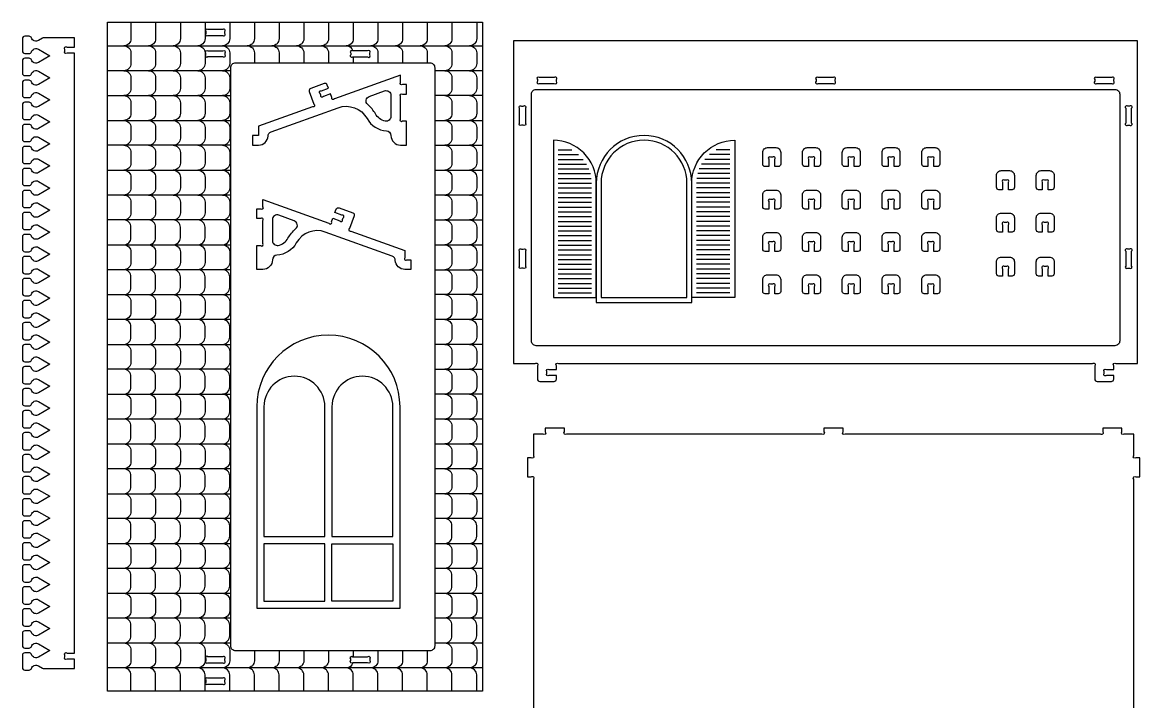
# Model space of a CAD drawing. Extents: x 2214 to 6765, y -423 to 2511.
# Drawn here: x 4511 to 6759, y 1144 to 2511 of the extents above; entities that cross this region are included whole.
import ezdxf

# ---------------------------------------------------------------- set-up
doc = ezdxf.new("R2010")
doc.units = 0
doc.header["$MEASUREMENT"] = 0
doc.layers.add('LAYER1', color=18, linetype='CONTINUOUS')

msp = doc.modelspace()

# ---------------------------------------------------------------- linework, layer by layer
at = {"layer": 'LAYER1'}
for points in [[(5436.8, 1164.4), (4682.9, 1164.4), (4682.9, 2511.3), (5436.8, 2511.3)], [(4997.4, 1346.2), (5119.8, 1346.2), (5119.8, 1461.4), (4997.4, 1461.4)], [(5134.2, 1346.2), (5134.2, 1461.4), (5256.6, 1461.4), (5256.6, 1346.2)]]:
    msp.add_lwpolyline(points, close=True, dxfattribs=at)
for points in [[(4729.8, 2511.3), (4729.8, 2478.4, -0.414214), (4715.4, 2464)], [(4779.4, 2511.3), (4779.4, 2478.4, -0.414214), (4765, 2464)], [(4829.1, 2511.3), (4829.1, 2478.4, -0.414214), (4814.7, 2464)], [(4878.8, 2511.3), (4878.8, 2478.4, -0.414214), (4864.4, 2464)], [(4928.5, 2511.3), (4928.5, 2478.4, -0.414214), (4914.1, 2464)], [(4978.2, 2511.3), (4978.2, 2478.4, -0.414214), (4963.8, 2464)], [(5027.8, 2511.3), (5027.8, 2478.4, -0.414214), (5013.4, 2464)], [(5077.5, 2511.3), (5077.5, 2478.4, -0.414214), (5063.1, 2464)], [(5127.2, 2511.3), (5127.2, 2478.4, -0.414214), (5112.8, 2464)], [(5176.9, 2511.3), (5176.9, 2478.4, -0.414214), (5162.5, 2464)], [(5226.6, 2511.3), (5226.6, 2478.4, -0.414214), (5212.2, 2464)], [(5276.2, 2511.3), (5276.2, 2478.4, -0.414214), (5261.8, 2464)], [(5325.9, 2511.3), (5325.9, 2478.4, -0.414214), (5311.5, 2464)], [(5375.6, 2511.3), (5375.6, 2478.4, -0.414214), (5361.2, 2464)], [(5425.3, 2511.3), (5425.3, 2478.4, -0.414214), (5410.9, 2464)], [(4715.4, 2464, -0.414214), (4729.8, 2449.6), (4729.8, 2428.3, -0.414214), (4715.4, 2413.9)], [(4765, 2464, -0.414214), (4779.4, 2449.6), (4779.4, 2428.3, -0.414214), (4765, 2413.9)], [(4814.7, 2464, -0.414214), (4829.1, 2449.6), (4829.1, 2428.3, -0.414214), (4814.7, 2413.9)], [(4864.4, 2464, -0.414214), (4878.8, 2449.6), (4878.8, 2428.3, -0.414214), (4864.4, 2413.9)], [(4914.1, 2464, -0.414214), (4928.5, 2449.6), (4928.5, 2428.3, -0.414214), (4914.1, 2413.9)], [(4963.8, 2464, -0.414214), (4978.2, 2449.6), (4978.2, 2429.7)], [(5013.4, 2464, -0.414214), (5027.8, 2449.6), (5027.8, 2429.7)], [(5063.1, 2464, -0.414214), (5077.5, 2449.6), (5077.5, 2429.7)], [(5112.8, 2464, -0.414214), (5127.2, 2449.6), (5127.2, 2429.7)], [(5162.5, 2464, -0.332931), (5176.3, 2453.7)], [(5212.2, 2464, -0.414214), (5226.6, 2449.6), (5226.6, 2429.7)], [(5261.8, 2464, -0.414214), (5276.2, 2449.6), (5276.2, 2429.7)], [(5311.5, 2464, -0.414214), (5325.9, 2449.6), (5325.9, 2429.7)], [(5361.2, 2464, -0.414214), (5375.6, 2449.6), (5375.6, 2428.3, -0.414214), (5361.2, 2413.9)], [(5410.9, 2464, -0.414214), (5425.3, 2449.6), (5425.3, 2428.3, -0.414214), (5410.9, 2413.9)], [(4715.4, 2413.9, -0.414214), (4729.8, 2399.5), (4729.8, 2378.2, -0.414214), (4715.4, 2363.8)], [(4765, 2413.9, -0.414214), (4779.4, 2399.5), (4779.4, 2378.2, -0.414214), (4765, 2363.8)], [(4814.7, 2413.9, -0.414214), (4829.1, 2399.5), (4829.1, 2378.2, -0.414214), (4814.7, 2363.8)], [(4864.4, 2413.9, -0.414214), (4878.8, 2399.5), (4878.8, 2378.2, -0.414214), (4864.4, 2363.8)], [(4914.1, 2413.9, -0.414214), (4928.5, 2399.5), (4928.5, 2378.2, -0.414214), (4914.1, 2363.8)], [(5361.2, 2413.9, -0.414214), (5375.6, 2399.5), (5375.6, 2378.2, -0.414214), (5361.2, 2363.8)], [(5410.9, 2413.9, -0.414214), (5425.3, 2399.5), (5425.3, 2378.2, -0.414214), (5410.9, 2363.8)], [(4715.4, 2363.8, -0.414214), (4729.8, 2349.4), (4729.8, 2328.1, -0.414214), (4715.4, 2313.7)], [(4765, 2363.8, -0.414214), (4779.4, 2349.4), (4779.4, 2328.1, -0.414214), (4765, 2313.7)], [(4814.7, 2363.8, -0.414214), (4829.1, 2349.4), (4829.1, 2328.1, -0.414214), (4814.7, 2313.7)], [(4864.4, 2363.8, -0.414214), (4878.8, 2349.4), (4878.8, 2328.1, -0.414214), (4864.4, 2313.7)], [(4914.1, 2363.8, -0.414214), (4928.5, 2349.4), (4928.5, 2328.1, -0.414214), (4914.1, 2313.7)], [(5361.2, 2363.8, -0.414214), (5375.6, 2349.4), (5375.6, 2328.1, -0.414214), (5361.2, 2313.7)], [(5410.9, 2363.8, -0.414214), (5425.3, 2349.4), (5425.3, 2328.1, -0.414214), (5410.9, 2313.7)], [(4715.4, 2313.7, -0.414214), (4729.8, 2299.3), (4729.8, 2278.1, -0.414214), (4715.4, 2263.7)], [(4765, 2313.7, -0.414214), (4779.4, 2299.3), (4779.4, 2278.1, -0.414214), (4765, 2263.7)], [(4814.7, 2313.7, -0.414214), (4829.1, 2299.3), (4829.1, 2278.1, -0.414214), (4814.7, 2263.7)], [(4864.4, 2313.7, -0.414214), (4878.8, 2299.3), (4878.8, 2278.1, -0.414214), (4864.4, 2263.7)], [(4914.1, 2313.7, -0.414214), (4928.5, 2299.3), (4928.5, 2278.1, -0.414214), (4914.1, 2263.7)], [(5361.2, 2313.7, -0.414214), (5375.6, 2299.3), (5375.6, 2278.1, -0.414214), (5361.2, 2263.7)], [(5410.9, 2313.7, -0.414214), (5425.3, 2299.3), (5425.3, 2278.1, -0.414214), (5410.9, 2263.7)], [(4715.4, 2263.7, -0.414214), (4729.8, 2249.3), (4729.8, 2228, -0.414214), (4715.4, 2213.6)], [(4765, 2263.7, -0.414214), (4779.4, 2249.3), (4779.4, 2228, -0.414214), (4765, 2213.6)], [(4814.7, 2263.7, -0.414214), (4829.1, 2249.3), (4829.1, 2228, -0.414214), (4814.7, 2213.6)], [(4864.4, 2263.7, -0.414214), (4878.8, 2249.3), (4878.8, 2228, -0.414214), (4864.4, 2213.6)], [(4914.1, 2263.7, -0.414214), (4928.5, 2249.3), (4928.5, 2228, -0.414214), (4914.1, 2213.6)], [(5361.2, 2263.7, -0.414214), (5375.6, 2249.3), (5375.6, 2228, -0.414214), (5361.2, 2213.6)], [(5410.9, 2263.7, -0.414214), (5425.3, 2249.3), (5425.3, 2228, -0.414214), (5410.9, 2213.6)], [(4715.4, 2213.6, -0.414214), (4729.8, 2199.2), (4729.8, 2177.9, -0.414214), (4715.4, 2163.5)], [(4765, 2213.6, -0.414214), (4779.4, 2199.2), (4779.4, 2177.9, -0.414214), (4765, 2163.5)], [(4814.7, 2213.6, -0.414214), (4829.1, 2199.2), (4829.1, 2177.9, -0.414214), (4814.7, 2163.5)], [(4864.4, 2213.6, -0.414214), (4878.8, 2199.2), (4878.8, 2177.9, -0.414214), (4864.4, 2163.5)], [(4914.1, 2213.6, -0.414214), (4928.5, 2199.2), (4928.5, 2177.9, -0.414214), (4914.1, 2163.5)], [(5361.2, 2213.6, -0.414214), (5375.6, 2199.2), (5375.6, 2177.9, -0.414214), (5361.2, 2163.5)], [(5410.9, 2213.6, -0.414214), (5425.3, 2199.2), (5425.3, 2177.9, -0.414214), (5410.9, 2163.5)], [(4715.4, 2163.5, -0.414214), (4729.8, 2149.1), (4729.8, 2127.8, -0.414214), (4715.4, 2113.4)], [(4765, 2163.5, -0.414214), (4779.4, 2149.1), (4779.4, 2127.8, -0.414214), (4765, 2113.4)], [(4814.7, 2163.5, -0.414214), (4829.1, 2149.1), (4829.1, 2127.8, -0.414214), (4814.7, 2113.4)], [(4864.4, 2163.5, -0.414214), (4878.8, 2149.1), (4878.8, 2127.8, -0.414214), (4864.4, 2113.4)], [(4914.1, 2163.5, -0.414214), (4928.5, 2149.1), (4928.5, 2127.8, -0.414214), (4914.1, 2113.4)], [(5361.2, 2163.5, -0.414214), (5375.6, 2149.1), (5375.6, 2127.8, -0.414214), (5361.2, 2113.4)], [(5410.9, 2163.5, -0.414214), (5425.3, 2149.1), (5425.3, 2127.8, -0.414214), (5410.9, 2113.4)], [(4715.4, 2063.3, 0.414214), (4729.8, 2077.7), (4729.8, 2099, 0.414214), (4715.4, 2113.4)], [(4765, 2063.3, 0.414214), (4779.4, 2077.7), (4779.4, 2099, 0.414214), (4765, 2113.4)], [(4814.7, 2063.3, 0.414214), (4829.1, 2077.7), (4829.1, 2099, 0.414214), (4814.7, 2113.4)], [(4864.4, 2063.3, 0.414214), (4878.8, 2077.7), (4878.8, 2099, 0.414214), (4864.4, 2113.4)], [(4914.1, 2063.3, 0.414214), (4928.5, 2077.7), (4928.5, 2099, 0.414214), (4914.1, 2113.4)], [(5361.2, 2113.4, -0.414214), (5375.6, 2099), (5375.6, 2077.7, -0.414214), (5361.2, 2063.3)], [(5410.9, 2113.4, -0.414214), (5425.3, 2099), (5425.3, 2077.7, -0.414214), (5410.9, 2063.3)], [(4715.4, 2063.3, -0.414214), (4729.8, 2048.9), (4729.8, 2027.6, -0.414214), (4715.4, 2013.2)], [(4765, 2063.3, -0.414214), (4779.4, 2048.9), (4779.4, 2027.6, -0.414214), (4765, 2013.2)], [(4814.7, 2063.3, -0.414214), (4829.1, 2048.9), (4829.1, 2027.6, -0.414214), (4814.7, 2013.2)], [(4864.4, 2063.3, -0.414214), (4878.8, 2048.9), (4878.8, 2027.6, -0.414214), (4864.4, 2013.2)], [(4914.1, 2063.3, -0.414214), (4928.5, 2048.9), (4928.5, 2027.6, -0.414214), (4914.1, 2013.2)], [(5361.2, 2063.3, -0.414214), (5375.6, 2048.9), (5375.6, 2027.6, -0.414214), (5361.2, 2013.2)], [(5410.9, 2063.3, -0.414214), (5425.3, 2048.9), (5425.3, 2027.6, -0.414214), (5410.9, 2013.2)], [(4715.4, 1963.1, 0.414214), (4729.8, 1977.5), (4729.8, 1998.8, 0.414214), (4715.4, 2013.2)], [(4765, 1963.1, 0.414214), (4779.4, 1977.5), (4779.4, 1998.8, 0.414214), (4765, 2013.2)], [(4814.7, 1963.1, 0.414214), (4829.1, 1977.5), (4829.1, 1998.8, 0.414214), (4814.7, 2013.2)], [(4864.4, 1963.1, 0.414214), (4878.8, 1977.5), (4878.8, 1998.8, 0.414214), (4864.4, 2013.2)], [(4914.1, 1963.1, 0.414214), (4928.5, 1977.5), (4928.5, 1998.8, 0.414214), (4914.1, 2013.2)], [(5361.2, 2013.2, -0.414214), (5375.6, 1998.8), (5375.6, 1977.5, -0.414214), (5361.2, 1963.1)], [(5410.9, 2013.2, -0.414214), (5425.3, 1998.8), (5425.3, 1977.5, -0.414214), (5410.9, 1963.1)], [(4715.4, 1963.1, -0.414214), (4729.8, 1948.7), (4729.8, 1927.4, -0.414214), (4715.4, 1913)], [(4765, 1963.1, -0.414214), (4779.4, 1948.7), (4779.4, 1927.4, -0.414214), (4765, 1913)], [(4814.7, 1963.1, -0.414214), (4829.1, 1948.7), (4829.1, 1927.4, -0.414214), (4814.7, 1913)], [(4864.4, 1963.1, -0.414214), (4878.8, 1948.7), (4878.8, 1927.4, -0.414214), (4864.4, 1913)], [(4914.1, 1963.1, -0.414214), (4928.5, 1948.7), (4928.5, 1927.4, -0.414214), (4914.1, 1913)], [(5361.2, 1963.1, -0.414214), (5375.6, 1948.7), (5375.6, 1927.4, -0.414214), (5361.2, 1913)], [(5410.9, 1963.1, -0.414214), (5425.3, 1948.7), (5425.3, 1927.4, -0.414214), (5410.9, 1913)], [(4715.4, 1862.9, 0.414214), (4729.8, 1877.3), (4729.8, 1898.6, 0.414214), (4715.4, 1913)], [(4765, 1862.9, 0.414214), (4779.4, 1877.3), (4779.4, 1898.6, 0.414214), (4765, 1913)], [(4814.7, 1862.9, 0.414214), (4829.1, 1877.3), (4829.1, 1898.6, 0.414214), (4814.7, 1913)], [(4864.4, 1862.9, 0.414214), (4878.8, 1877.3), (4878.8, 1898.6, 0.414214), (4864.4, 1913)], [(4914.1, 1862.9, 0.414214), (4928.5, 1877.3), (4928.5, 1898.6, 0.414214), (4914.1, 1913)], [(5361.2, 1913, -0.414214), (5375.6, 1898.6), (5375.6, 1877.3, -0.414214), (5361.2, 1862.9)], [(5410.9, 1913, -0.414214), (5425.3, 1898.6), (5425.3, 1877.3, -0.414214), (5410.9, 1862.9)], [(4715.4, 1862.9, -0.414214), (4729.8, 1848.5), (4729.8, 1827.2, -0.414214), (4715.4, 1812.8)], [(4765, 1862.9, -0.414214), (4779.4, 1848.5), (4779.4, 1827.2, -0.414214), (4765, 1812.8)], [(4814.7, 1862.9, -0.414214), (4829.1, 1848.5), (4829.1, 1827.2, -0.414214), (4814.7, 1812.8)], [(4864.4, 1862.9, -0.414214), (4878.8, 1848.5), (4878.8, 1827.2, -0.414214), (4864.4, 1812.8)], [(4914.1, 1862.9, -0.414214), (4928.5, 1848.5), (4928.5, 1827.2, -0.414214), (4914.1, 1812.8)], [(5361.2, 1862.9, -0.414214), (5375.6, 1848.5), (5375.6, 1827.2, -0.414214), (5361.2, 1812.8)], [(5410.9, 1862.9, -0.414214), (5425.3, 1848.5), (5425.3, 1827.2, -0.414214), (5410.9, 1812.8)], [(4715.4, 1762.7, 0.414214), (4729.8, 1777.1), (4729.8, 1798.4, 0.414214), (4715.4, 1812.8)], [(4765, 1762.7, 0.414214), (4779.4, 1777.1), (4779.4, 1798.4, 0.414214), (4765, 1812.8)], [(4814.7, 1762.7, 0.414214), (4829.1, 1777.1), (4829.1, 1798.4, 0.414214), (4814.7, 1812.8)], [(4864.4, 1762.7, 0.414214), (4878.8, 1777.1), (4878.8, 1798.4, 0.414214), (4864.4, 1812.8)], [(4914.1, 1762.7, 0.414214), (4928.5, 1777.1), (4928.5, 1798.4, 0.414214), (4914.1, 1812.8)], [(5361.2, 1812.8, -0.414214), (5375.6, 1798.4), (5375.6, 1777.1, -0.414214), (5361.2, 1762.7)], [(5410.9, 1812.8, -0.414214), (5425.3, 1798.4), (5425.3, 1777.1, -0.414214), (5410.9, 1762.7)], [(4715.4, 1762.7, -0.414214), (4729.8, 1748.3), (4729.8, 1727, -0.414214), (4715.4, 1712.6)], [(4765, 1762.7, -0.414214), (4779.4, 1748.3), (4779.4, 1727, -0.414214), (4765, 1712.6)], [(4814.7, 1762.7, -0.414214), (4829.1, 1748.3), (4829.1, 1727, -0.414214), (4814.7, 1712.6)], [(4864.4, 1762.7, -0.414214), (4878.8, 1748.3), (4878.8, 1727, -0.414214), (4864.4, 1712.6)], [(4914.1, 1712.6, 0.414214), (4928.5, 1727), (4928.5, 1748.3, 0.414214), (4914.1, 1762.7)], [(5361.2, 1762.7, -0.414214), (5375.6, 1748.3), (5375.6, 1727, -0.414214), (5361.2, 1712.6)], [(5410.9, 1762.7, -0.414214), (5425.3, 1748.3), (5425.3, 1727, -0.414214), (5410.9, 1712.6)], [(4715.4, 1662.5, 0.414214), (4729.8, 1676.9), (4729.8, 1698.2, 0.414214), (4715.4, 1712.6)], [(4765, 1662.5, 0.414214), (4779.4, 1676.9), (4779.4, 1698.2, 0.414214), (4765, 1712.6)], [(4814.7, 1662.5, 0.414214), (4829.1, 1676.9), (4829.1, 1698.2, 0.414214), (4814.7, 1712.6)], [(4864.4, 1662.5, 0.414214), (4878.8, 1676.9), (4878.8, 1698.2, 0.414214), (4864.4, 1712.6)], [(4914.1, 1662.5, 0.414214), (4928.5, 1676.9), (4928.5, 1698.2, 0.414214), (4914.1, 1712.6)], [(5361.2, 1712.6, -0.414214), (5375.6, 1698.2), (5375.6, 1676.9, -0.414214), (5361.2, 1662.5)], [(5410.9, 1712.6, -0.414214), (5425.3, 1698.2), (5425.3, 1676.9, -0.414214), (5410.9, 1662.5)], [(6747, 1005), (6747, 1591.7, -1), (6751.2, 1596), (6759, 1596), (6759, 1634.4), (6751.2, 1634.4, -1), (6747, 1638.6), (6747, 1682.4), (6727.2, 1682.4, -1), (6723, 1686.6), (6723, 1694.4), (6684.6, 1694.4), (6684.6, 1686.6, -1), (6680.3, 1682.4), (6166.6, 1682.4, -1), (6162.3, 1686.6), (6162.3, 1694.4), (6123.9, 1694.4), (6123.9, 1686.6, -1), (6119.7, 1682.4), (5605.9, 1682.4, -1), (5601.7, 1686.6), (5601.7, 1694.4), (5563.3, 1694.4), (5563.3, 1686.6, -1), (5559, 1682.4), (5539.3, 1682.4), (5539.3, 1638.6, -1), (5535, 1634.4), (5527.3, 1634.4), (5527.3, 1596), (5535, 1596, -1), (5539.3, 1591.7), (5539.3, 1005, -1)], [(4715.4, 1662.5, -0.414214), (4729.8, 1648.1), (4729.8, 1626.8, -0.414214), (4715.4, 1612.4)], [(4765, 1662.5, -0.414214), (4779.4, 1648.1), (4779.4, 1626.8, -0.414214), (4765, 1612.4)], [(4814.7, 1662.5, -0.414214), (4829.1, 1648.1), (4829.1, 1626.8, -0.414214), (4814.7, 1612.4)], [(4864.4, 1662.5, -0.414214), (4878.8, 1648.1), (4878.8, 1626.8, -0.414214), (4864.4, 1612.4)], [(4914.1, 1662.5, -0.414214), (4928.5, 1648.1), (4928.5, 1626.8, -0.414214), (4914.1, 1612.4)], [(5361.2, 1662.5, -0.414214), (5375.6, 1648.1), (5375.6, 1626.8, -0.414214), (5361.2, 1612.4)], [(5410.9, 1662.5, -0.414214), (5425.3, 1648.1), (5425.3, 1626.8, -0.414214), (5410.9, 1612.4)], [(4715.4, 1562.3, 0.414214), (4729.8, 1576.7), (4729.8, 1598, 0.414214), (4715.4, 1612.4)], [(4765, 1562.3, 0.414214), (4779.4, 1576.7), (4779.4, 1598, 0.414214), (4765, 1612.4)], [(4814.7, 1562.3, 0.414214), (4829.1, 1576.7), (4829.1, 1598, 0.414214), (4814.7, 1612.4)], [(4864.4, 1562.3, 0.414214), (4878.8, 1576.7), (4878.8, 1598, 0.414214), (4864.4, 1612.4)], [(4914.1, 1562.3, 0.414214), (4928.5, 1576.7), (4928.5, 1598, 0.414214), (4914.1, 1612.4)], [(5361.2, 1612.4, -0.414214), (5375.6, 1598), (5375.6, 1576.7, -0.414214), (5361.2, 1562.3)], [(5410.9, 1612.4, -0.414214), (5425.3, 1598), (5425.3, 1576.7, -0.414214), (5410.9, 1562.3)], [(4715.4, 1562.3, -0.414214), (4729.8, 1547.9), (4729.8, 1526.6, -0.414214), (4715.4, 1512.2)], [(4765, 1562.3, -0.414214), (4779.4, 1547.9), (4779.4, 1526.6, -0.414214), (4765, 1512.2)], [(4814.7, 1562.3, -0.414214), (4829.1, 1547.9), (4829.1, 1526.6, -0.414214), (4814.7, 1512.2)], [(4864.4, 1562.3, -0.414214), (4878.8, 1547.9), (4878.8, 1526.6, -0.414214), (4864.4, 1512.2)], [(4914.1, 1562.3, -0.414214), (4928.5, 1547.9), (4928.5, 1526.6, -0.414214), (4914.1, 1512.2)], [(5361.2, 1562.3, -0.414214), (5375.6, 1547.9), (5375.6, 1526.6, -0.414214), (5361.2, 1512.2)], [(5410.9, 1562.3, -0.414214), (5425.3, 1547.9), (5425.3, 1526.6, -0.414214), (5410.9, 1512.2)], [(4715.4, 1462.1, 0.414214), (4729.8, 1476.5), (4729.8, 1497.8, 0.414214), (4715.4, 1512.2)], [(4765, 1462.1, 0.414214), (4779.4, 1476.5), (4779.4, 1497.8, 0.414214), (4765, 1512.2)], [(4814.7, 1462.1, 0.414214), (4829.1, 1476.5), (4829.1, 1497.8, 0.414214), (4814.7, 1512.2)], [(4864.4, 1462.1, 0.414214), (4878.8, 1476.5), (4878.8, 1497.8, 0.414214), (4864.4, 1512.2)], [(4914.1, 1462.1, 0.414214), (4928.5, 1476.5), (4928.5, 1497.8, 0.414214), (4914.1, 1512.2)], [(5361.2, 1462.1, 0.414214), (5375.6, 1476.5), (5375.6, 1497.8, 0.414214), (5361.2, 1512.2)], [(5410.9, 1462.1, 0.414214), (5425.3, 1476.5), (5425.3, 1497.8, 0.414214), (5410.9, 1512.2)], [(4715.4, 1462.1, -0.414214), (4729.8, 1447.7), (4729.8, 1426.4, -0.414214), (4715.4, 1412)], [(4765, 1462.1, -0.414214), (4779.4, 1447.7), (4779.4, 1426.4, -0.414214), (4765, 1412)], [(4814.7, 1462.1, -0.414214), (4829.1, 1447.7), (4829.1, 1426.4, -0.414214), (4814.7, 1412)], [(4864.4, 1462.1, -0.414214), (4878.8, 1447.7), (4878.8, 1426.4, -0.414214), (4864.4, 1412)], [(4914.1, 1462.1, -0.414214), (4928.5, 1447.7), (4928.5, 1426.4, -0.414214), (4914.1, 1412)], [(5361.2, 1462.1, -0.414214), (5375.6, 1447.7), (5375.6, 1426.4, -0.414214), (5361.2, 1412)], [(5410.9, 1462.1, -0.414214), (5425.3, 1447.7), (5425.3, 1426.4, -0.414214), (5410.9, 1412)], [(4715.4, 1361.9, 0.414214), (4729.8, 1376.3), (4729.8, 1397.6, 0.414214), (4715.4, 1412)], [(4765, 1361.9, 0.414214), (4779.4, 1376.3), (4779.4, 1397.6, 0.414214), (4765, 1412)], [(4814.7, 1361.9, 0.414214), (4829.1, 1376.3), (4829.1, 1397.6, 0.414214), (4814.7, 1412)], [(4864.4, 1361.9, 0.414214), (4878.8, 1376.3), (4878.8, 1397.6, 0.414214), (4864.4, 1412)], [(4914.1, 1361.9, 0.414214), (4928.5, 1376.3), (4928.5, 1397.6, 0.414214), (4914.1, 1412)], [(5361.2, 1361.9, 0.414214), (5375.6, 1376.3), (5375.6, 1397.6, 0.414214), (5361.2, 1412)], [(5410.9, 1361.9, 0.414214), (5425.3, 1376.3), (5425.3, 1397.6, 0.414214), (5410.9, 1412)], [(4715.4, 1361.9, -0.414214), (4729.8, 1347.5), (4729.8, 1326.2, -0.414214), (4715.4, 1311.8)], [(4765, 1361.9, -0.414214), (4779.4, 1347.5), (4779.4, 1326.2, -0.414214), (4765, 1311.8)], [(4814.7, 1361.9, -0.414214), (4829.1, 1347.5), (4829.1, 1326.2, -0.414214), (4814.7, 1311.8)], [(4864.4, 1361.9, -0.414214), (4878.8, 1347.5), (4878.8, 1326.2, -0.414214), (4864.4, 1311.8)], [(4914.1, 1361.9, -0.414214), (4928.5, 1347.5), (4928.5, 1326.2, -0.414214), (4914.1, 1311.8)], [(5361.2, 1361.9, -0.414214), (5375.6, 1347.5), (5375.6, 1326.2, -0.414214), (5361.2, 1311.8)], [(5410.9, 1361.9, -0.414214), (5425.3, 1347.5), (5425.3, 1326.2, -0.414214), (5410.9, 1311.8)], [(4715.4, 1261.8, 0.414214), (4729.8, 1276.2), (4729.8, 1297.4, 0.414214), (4715.4, 1311.8)], [(4765, 1261.8, 0.414214), (4779.4, 1276.2), (4779.4, 1297.4, 0.414214), (4765, 1311.8)], [(4814.7, 1261.8, 0.414214), (4829.1, 1276.2), (4829.1, 1297.4, 0.414214), (4814.7, 1311.8)], [(4864.4, 1261.8, 0.414214), (4878.8, 1276.2), (4878.8, 1297.4, 0.414214), (4864.4, 1311.8)], [(4914.1, 1261.8, 0.414214), (4928.5, 1276.2), (4928.5, 1297.4, 0.414214), (4914.1, 1311.8)], [(5361.2, 1261.8, 0.414214), (5375.6, 1276.2), (5375.6, 1297.4, 0.414214), (5361.2, 1311.8)], [(5410.9, 1261.8, 0.414214), (5425.3, 1276.2), (5425.3, 1297.4, 0.414214), (5410.9, 1311.8)], [(4715.4, 1261.8, -0.414214), (4729.8, 1247.4), (4729.8, 1226.1, -0.414214), (4715.4, 1211.7)], [(4765, 1261.8, -0.414214), (4779.4, 1247.4), (4779.4, 1226.1, -0.414214), (4765, 1211.7)], [(4814.7, 1261.8, -0.414214), (4829.1, 1247.4), (4829.1, 1226.1, -0.414214), (4814.7, 1211.7)], [(4864.4, 1261.8, -0.414214), (4878.8, 1247.4), (4878.8, 1226.1, -0.414214), (4864.4, 1211.7)], [(4914.1, 1261.8, -0.414214), (4928.5, 1247.4), (4928.5, 1226.1, -0.414214), (4914.1, 1211.7)], [(5361.2, 1261.8, -0.414214), (5375.6, 1247.4), (5375.6, 1226.1, -0.414214), (5361.2, 1211.7)], [(5410.9, 1261.8, -0.414214), (5425.3, 1247.4), (5425.3, 1226.1, -0.414214), (5410.9, 1211.7)], [(4978.2, 1246), (4978.2, 1226.1, -0.414214), (4963.8, 1211.7)], [(5027.8, 1246), (5027.8, 1226.1, -0.414214), (5013.4, 1211.7)], [(5077.5, 1246), (5077.5, 1226.1, -0.414214), (5063.1, 1211.7)], [(5127.2, 1246), (5127.2, 1226.1, -0.414214), (5112.8, 1211.7)], [(5226.6, 1246), (5226.6, 1226.1, -0.414214), (5212.2, 1211.7)], [(5276.2, 1246), (5276.2, 1226.1, -0.414214), (5261.8, 1211.7)], [(5325.9, 1246), (5325.9, 1226.1, -0.414214), (5311.5, 1211.7)], [(5176.3, 1222, -0.332931), (5162.5, 1211.7)], [(4729.8, 1164.4), (4729.8, 1197.3, 0.414214), (4715.4, 1211.7)], [(4779.4, 1164.4), (4779.4, 1197.3, 0.414214), (4765, 1211.7)], [(4829.1, 1164.4), (4829.1, 1197.3, 0.414214), (4814.7, 1211.7)], [(4878.8, 1164.4), (4878.8, 1197.3, 0.414214), (4864.4, 1211.7)], [(4928.5, 1164.4), (4928.5, 1197.3, 0.414214), (4914.1, 1211.7)], [(4978.2, 1164.4), (4978.2, 1197.3, 0.414214), (4963.8, 1211.7)], [(5027.8, 1164.4), (5027.8, 1197.3, 0.414214), (5013.4, 1211.7)], [(5077.5, 1164.4), (5077.5, 1197.3, 0.414214), (5063.1, 1211.7)], [(5127.2, 1164.4), (5127.2, 1197.3, 0.414214), (5112.8, 1211.7)], [(5176.9, 1164.4), (5176.9, 1197.3, 0.414214), (5162.5, 1211.7)], [(5226.6, 1164.4), (5226.6, 1197.3, 0.414214), (5212.2, 1211.7)], [(5276.2, 1164.4), (5276.2, 1197.3, 0.414214), (5261.8, 1211.7)], [(5325.9, 1164.4), (5325.9, 1197.3, 0.414214), (5311.5, 1211.7)], [(5375.6, 1164.4), (5375.6, 1197.3, 0.414214), (5361.2, 1211.7)], [(5425.3, 1164.4), (5425.3, 1197.3, 0.414214), (5410.9, 1211.7)]]:
    msp.add_lwpolyline(points, format="xyb", dxfattribs=at)
for points in [[(4880.3, 2492.6), (4880.3, 2489.1, 1), (4884.6, 2484.9), (4914.5, 2484.9, 1), (4918.7, 2489.1), (4918.7, 2492.6, 1), (4914.5, 2496.9), (4884.6, 2496.9, 1)], [(4543.6, 2474.7, -0.475677), (4529.6, 2480, 0.32375), (4525.1, 2483.3), (4516.1, 2483.3, 0.414214), (4511.3, 2478.5), (4511.3, 2453.4, 0.414214), (4516.1, 2448.6), (4525.1, 2448.6, 0.32375), (4529.6, 2451.9, -0.475677), (4543.6, 2457.2), (4566.8, 2443.8), (4543.6, 2430.4, -0.475677), (4529.6, 2435.7, 0.32375), (4525.1, 2439), (4516.1, 2439, 0.414214), (4511.3, 2434.2), (4511.3, 2409, 0.414214), (4516.1, 2404.2), (4525.1, 2404.2, 0.32375), (4529.6, 2407.5, -0.475677), (4543.6, 2412.8), (4566.8, 2399.4), (4543.6, 2386, -0.475677), (4529.6, 2391.3, 0.32375), (4525.1, 2394.6), (4516.1, 2394.6, 0.414214), (4511.3, 2389.8), (4511.3, 2364.7, 0.414214), (4516.1, 2359.9), (4525.1, 2359.9, 0.32375), (4529.6, 2363.2, -0.475677), (4543.6, 2368.5), (4566.8, 2355.1), (4543.6, 2341.7, -0.475677), (4529.6, 2347, 0.32375), (4525.1, 2350.3), (4516.1, 2350.3, 0.414214), (4511.3, 2345.5), (4511.3, 2320.3, 0.414214), (4516.1, 2315.5), (4525.1, 2315.5, 0.32375), (4529.6, 2318.8, -0.475677), (4543.6, 2324.2), (4566.8, 2310.7), (4543.6, 2297.3, -0.475677), (4529.6, 2302.7, 0.32375), (4525.1, 2305.9), (4516.1, 2305.9, 0.414214), (4511.3, 2301.1), (4511.3, 2276, 0.414214), (4516.1, 2271.2), (4525.1, 2271.2, 0.32375), (4529.6, 2274.5, -0.475677), (4543.6, 2279.8), (4566.8, 2266.4), (4543.6, 2253, -0.475677), (4529.6, 2258.3, 0.32375), (4525.1, 2261.6), (4516.1, 2261.6, 0.414214), (4511.3, 2256.8), (4511.3, 2231.7, 0.414214), (4516.1, 2226.9), (4525.1, 2226.9, 0.32375), (4529.6, 2230.2, -0.475677), (4543.6, 2235.5), (4566.8, 2222.1), (4543.6, 2208.7, -0.475677), (4529.6, 2214, 0.32375), (4525.1, 2217.3), (4516.1, 2217.3, 0.414214), (4511.3, 2212.5), (4511.3, 2187.3, 0.414214), (4516.1, 2182.5), (4525.1, 2182.5, 0.32375), (4529.6, 2185.8, -0.475677), (4543.6, 2191.1), (4566.8, 2177.7), (4543.6, 2164.3, -0.475677), (4529.6, 2169.6, 0.32375), (4525.1, 2172.9), (4516.1, 2172.9, 0.414214), (4511.3, 2168.1), (4511.3, 2143, 0.414214), (4516.1, 2138.2), (4525.1, 2138.2, 0.32375), (4529.6, 2141.5, -0.475677), (4543.6, 2146.8), (4566.8, 2133.4), (4543.6, 2120, -0.475677), (4529.6, 2125.3, 0.32375), (4525.1, 2128.6), (4516.1, 2128.6, 0.414214), (4511.3, 2123.8), (4511.3, 2098.7, 0.414214), (4516.1, 2093.9), (4525.1, 2093.9, 0.32375), (4529.6, 2097.2, -0.475677), (4543.6, 2102.5), (4566.8, 2089.1), (4543.6, 2075.7, -0.475677), (4529.6, 2081, 0.32375), (4525.1, 2084.3), (4516.1, 2084.3, 0.414214), (4511.3, 2079.5), (4511.3, 2054.3, 0.414214), (4516.1, 2049.5), (4525.1, 2049.5, 0.32375), (4529.6, 2052.8, -0.475677), (4543.6, 2058.1), (4566.8, 2044.7), (4543.6, 2031.3, -0.475677), (4529.6, 2036.6, 0.32375), (4525.1, 2039.9), (4516.1, 2039.9, 0.414214), (4511.3, 2035.1), (4511.3, 2010, 0.414214), (4516.1, 2005.2), (4525.1, 2005.2, 0.32375), (4529.6, 2008.5, -0.475677), (4543.6, 2013.8), (4566.8, 2000.4), (4543.6, 1987, -0.475677), (4529.6, 1992.3, 0.32375), (4525.1, 1995.6), (4516.1, 1995.6, 0.414214), (4511.3, 1990.8), (4511.3, 1965.7, 0.414214), (4516.1, 1960.9), (4525.1, 1960.9, 0.32375), (4529.6, 1964.2, -0.475677), (4543.6, 1969.5), (4566.8, 1956.1), (4543.6, 1942.7, -0.475677), (4529.6, 1948, 0.32375), (4525.1, 1951.3), (4516.1, 1951.3, 0.414214), (4511.3, 1946.5), (4511.3, 1921.3, 0.414214), (4516.1, 1916.5), (4525.1, 1916.5, 0.32375), (4529.6, 1919.8, -0.475677), (4543.6, 1925.1), (4566.8, 1911.7), (4543.6, 1898.3, -0.475677), (4529.6, 1903.6, 0.32375), (4525.1, 1906.9), (4516.1, 1906.9, 0.414214), (4511.3, 1902.1), (4511.3, 1877, 0.414214), (4516.1, 1872.2), (4525.1, 1872.2, 0.32375), (4529.6, 1875.5, -0.475677), (4543.6, 1880.8), (4566.8, 1867.4), (4543.6, 1854, -0.475677), (4529.6, 1859.3, 0.32375), (4525.1, 1862.6), (4516.1, 1862.6, 0.414214), (4511.3, 1857.8), (4511.3, 1832.7, 0.414214), (4516.1, 1827.9), (4525.1, 1827.9, 0.32375), (4529.6, 1831.1, -0.475677), (4543.6, 1836.5), (4566.8, 1823.1), (4543.6, 1809.6, -0.475677), (4529.6, 1815, 0.32375), (4525.1, 1818.3), (4516.1, 1818.3, 0.414214), (4511.3, 1813.5), (4511.3, 1788.3, 0.414214), (4516.1, 1783.5), (4525.1, 1783.5, 0.32375), (4529.6, 1786.8, -0.475677), (4543.6, 1792.1), (4566.8, 1778.7), (4543.6, 1765.3, -0.475677), (4529.6, 1770.6, 0.32375), (4525.1, 1773.9), (4516.1, 1773.9, 0.414214), (4511.3, 1769.1), (4511.3, 1744, 0.414214), (4516.1, 1739.2), (4525.1, 1739.2, 0.32375), (4529.6, 1742.5, -0.475677), (4543.6, 1747.8), (4566.8, 1734.4), (4543.6, 1721, -0.475677), (4529.6, 1726.3, 0.32375), (4525.1, 1729.6), (4516.1, 1729.6, 0.414214), (4511.3, 1724.8), (4511.3, 1699.6, 0.414214), (4516.1, 1694.8), (4525.1, 1694.8, 0.32375), (4529.6, 1698.1, -0.475677), (4543.6, 1703.5), (4566.8, 1690), (4543.6, 1676.6, -0.475677), (4529.6, 1681.9, 0.32375), (4525.1, 1685.2), (4516.1, 1685.2, 0.414214), (4511.3, 1680.4), (4511.3, 1655.3, 0.414214), (4516.1, 1650.5), (4525.1, 1650.5, 0.32375), (4529.6, 1653.8, -0.475677), (4543.6, 1659.1), (4566.8, 1645.7), (4543.6, 1632.3, -0.475677), (4529.6, 1637.6, 0.32375), (4525.1, 1640.9), (4516.1, 1640.9, 0.414214), (4511.3, 1636.1), (4511.3, 1611, 0.414214), (4516.1, 1606.2), (4525.1, 1606.2, 0.32375), (4529.6, 1609.5, -0.475677), (4543.6, 1614.8), (4566.8, 1601.4), (4543.6, 1588, -0.475677), (4529.6, 1593.3, 0.32375), (4525.1, 1596.6), (4516.1, 1596.6, 0.414214), (4511.3, 1591.8), (4511.3, 1566.6, 0.414214), (4516.1, 1561.8), (4525.1, 1561.8, 0.32375), (4529.6, 1565.1, -0.475677), (4543.6, 1570.4), (4566.8, 1557), (4543.6, 1543.6, -0.475677), (4529.6, 1548.9, 0.32375), (4525.1, 1552.2), (4516.1, 1552.2, 0.414214), (4511.3, 1547.4), (4511.3, 1522.3, 0.414214), (4516.1, 1517.5), (4525.1, 1517.5, 0.32375), (4529.6, 1520.8, -0.475677), (4543.6, 1526.1), (4566.8, 1512.7), (4543.6, 1499.3, -0.475677), (4529.6, 1504.6, 0.32375), (4525.1, 1507.9), (4516.1, 1507.9, 0.414214), (4511.3, 1503.1), (4511.3, 1478, 0.414214), (4516.1, 1473.2), (4525.1, 1473.2, 0.32375), (4529.6, 1476.5, -0.475677), (4543.6, 1481.8), (4566.8, 1468.4), (4543.6, 1455, -0.475677), (4529.6, 1460.3, 0.32375), (4525.1, 1463.6), (4516.1, 1463.6, 0.414214), (4511.3, 1458.8), (4511.3, 1433.6, 0.414214), (4516.1, 1428.8), (4525.1, 1428.8, 0.32375), (4529.6, 1432.1, -0.475677), (4543.6, 1437.4), (4566.8, 1424), (4543.6, 1410.6, -0.475677), (4529.6, 1415.9, 0.32375), (4525.1, 1419.2), (4516.1, 1419.2, 0.414214), (4511.3, 1414.4), (4511.3, 1389.3, 0.414214), (4516.1, 1384.5), (4525.1, 1384.5, 0.32375), (4529.6, 1387.8, -0.475677), (4543.6, 1393.1), (4566.8, 1379.7), (4543.6, 1366.3, -0.475677), (4529.6, 1371.6, 0.32375), (4525.1, 1374.9), (4516.1, 1374.9, 0.414214), (4511.3, 1370.1), (4511.3, 1345, 0.414214), (4516.1, 1340.2), (4525.1, 1340.2, 0.32375), (4529.6, 1343.5, -0.475677), (4543.6, 1348.8), (4566.8, 1335.4), (4543.6, 1322, -0.475677), (4529.6, 1327.3, 0.32375), (4525.1, 1330.6), (4516.1, 1330.6, 0.414214), (4511.3, 1325.8), (4511.3, 1300.6, 0.414214), (4516.1, 1295.8), (4525.1, 1295.8, 0.32375), (4529.6, 1299.1, -0.475677), (4543.6, 1304.4), (4566.8, 1291), (4543.6, 1277.6, -0.475677), (4529.6, 1282.9, 0.32375), (4525.1, 1286.2), (4516.1, 1286.2, 0.414214), (4511.3, 1281.4), (4511.3, 1256.3, 0.414214), (4516.1, 1251.5), (4525.1, 1251.5, 0.32375), (4529.6, 1254.8, -0.475677), (4543.6, 1260.1), (4566.8, 1246.7), (4543.6, 1233.3, -0.475677), (4529.6, 1238.6, 0.32375), (4525.1, 1241.9), (4516.1, 1241.9, 0.414214), (4511.3, 1237.1), (4511.3, 1211.9, 0.414214), (4516.1, 1207.1), (4525.1, 1207.1, 0.32375), (4529.6, 1210.4, -0.475677), (4543.6, 1215.8), (4552.1, 1210.8, 0.131652), (4554.5, 1210.2), (4616.1, 1210.2), (4616.1, 1229.4), (4601.2, 1229.4, -1), (4596.9, 1233.6), (4596.9, 1237.1, -1), (4601.2, 1241.4), (4616.1, 1241.4), (4616.1, 2449.1), (4601.2, 2449.1, -1), (4596.9, 2453.3), (4596.9, 2456.8, -1), (4601.2, 2461.1), (4616.1, 2461.1), (4616.1, 2480.3), (4554.5, 2480.3, 0.131652), (4552.1, 2479.6)], [(6754.9, 2474.3), (5499.3, 2474.3), (5499.3, 1824.3), (5543, 1824.3, -1), (5547.3, 1820), (5547.3, 1793.1, 0.414214), (5552.1, 1788.3), (5580.9, 1788.3, 0.414214), (5585.7, 1793.1), (5585.7, 1800.3), (5570.7, 1800.3, -1), (5566.5, 1804.5), (5566.5, 1808, -1), (5570.7, 1812.3), (5585.7, 1812.3), (5585.7, 1820, -1), (5589.9, 1824.3), (6664.3, 1824.3, -1), (6668.5, 1820), (6668.5, 1793.1, 0.414214), (6673.3, 1788.3), (6702.1, 1788.3, 0.414214), (6706.9, 1793.1), (6706.9, 1800.3), (6692, 1800.3, -1), (6687.7, 1804.5), (6687.7, 1808, -1), (6692, 1812.3), (6706.9, 1812.3), (6706.9, 1820, -1), (6711.2, 1824.3), (6754.9, 1824.3)], [(4914.5, 2441.7), (4884.6, 2441.7, -1), (4880.3, 2445.9), (4880.3, 2449.4, -1), (4884.6, 2453.7), (4914.5, 2453.7, -1), (4918.7, 2449.4), (4918.7, 2445.9, -1)], [(5171.8, 2449.4), (5171.8, 2445.9, 1), (5176.1, 2441.7), (5205.9, 2441.7, 1), (5210.2, 2445.9), (5210.2, 2449.4, 1), (5205.9, 2453.7), (5176.1, 2453.7, 1)], [(5340.8, 2420.1), (5340.8, 1255.6, -0.414214), (5331.2, 1246), (4940.3, 1246, -0.414214), (4930.7, 1255.6), (4930.7, 2420.1, -0.414214), (4940.3, 2429.7), (5331.2, 2429.7, -0.414214)], [(5124.6, 2385.1, 0.414214), (5118.5, 2388), (5091.4, 2378.2, 0.414214), (5088.5, 2372.1), (5097.6, 2346.7, -1), (5095.1, 2341.3), (4986.4, 2302), (4986.4, 2283.3), (4974.4, 2283.3), (4974.4, 2264.1), (4986.4, 2264.1, 0.3991), (5005.5, 2282.3, -0.301728), (5011.9, 2290.8), (5146.4, 2339.4, -0.36851), (5204.8, 2317.5, 0.256171), (5243.8, 2292.8, -0.396051), (5252.8, 2283.3, 0.414214), (5272, 2264.1), (5284, 2264.1), (5284, 2312.1), (5276.2, 2312.1, -1), (5272, 2316.3), (5272, 2362.5, -1), (5276.2, 2366.8), (5284, 2366.8), (5284, 2386), (5276.2, 2386, -1), (5272, 2390.3), (5272, 2405.2), (5139.2, 2357.2, -1), (5133.8, 2359.8), (5131.1, 2367.1), (5117.1, 2362, -1), (5111.6, 2364.5), (5110.4, 2367.8, -1), (5113, 2373.3), (5127.1, 2378.4)], [(5551.5, 2388.3), (5581.4, 2388.3, 1), (5585.7, 2392.5), (5585.7, 2396, 1), (5581.4, 2400.3), (5551.5, 2400.3, 1), (5547.3, 2396), (5547.3, 2392.5, 1)], [(6112.2, 2388.3), (6142.1, 2388.3, 1), (6146.3, 2392.5), (6146.3, 2396, 1), (6142.1, 2400.3), (6112.2, 2400.3, 1), (6107.9, 2396), (6107.9, 2392.5, 1)], [(6672.8, 2388.3), (6702.7, 2388.3, 1), (6706.9, 2392.5), (6706.9, 2396, 1), (6702.7, 2400.3), (6672.8, 2400.3, 1), (6668.5, 2396), (6668.5, 2392.5, 1)], [(5252.8, 2364.2), (5252.8, 2321.9, -0.470475), (5241.4, 2312.5, -0.222915), (5221.6, 2326.8, 0.091524), (5206.1, 2345.7, -0.57735), (5209, 2362), (5239.9, 2373.2, -0.519833)], [(6718.9, 2366.7), (6718.9, 1869.9, -0.414214), (6709.3, 1860.3), (5544.9, 1860.3, -0.414214), (5535.3, 1869.9), (5535.3, 2366.7, -0.414214), (5544.9, 2376.3), (6709.3, 2376.3, -0.414214)], [(5523.3, 2338.4), (5523.3, 2308.5, -1), (5519, 2304.3), (5515.5, 2304.3, -1), (5511.3, 2308.5), (5511.3, 2338.4, -1), (5515.5, 2342.7), (5519, 2342.7, -1)], [(6730.9, 2338.4), (6730.9, 2308.5, 1), (6735.2, 2304.3), (6738.7, 2304.3, 1), (6742.9, 2308.5), (6742.9, 2338.4, 1), (6738.7, 2342.7), (6735.2, 2342.7, 1)], [(5579.5, 1957), (5665.9, 1957), (5665.9, 2187.4, 0.414214), (5579.5, 2273.8)], [(5665.9, 2187.4), (5665.9, 1947.4), (5857.9, 1947.4), (5857.9, 2187.4, 1)], [(5675.5, 2187.4), (5675.5, 1957), (5848.3, 1957), (5848.3, 2187.4, 1)], [(5944.3, 1957), (5857.9, 1957), (5857.9, 2187.4, -0.414214), (5944.3, 2273.8)], [(6000.8, 2225.5), (6000.8, 2249.5, -0.414214), (6010.4, 2259.1), (6027.2, 2259.1, -0.414214), (6036.8, 2249.5), (6036.8, 2225.5, -0.414214), (6032, 2220.7), (6024.8, 2220.7), (6024.8, 2235.6, 1), (6020.6, 2239.9), (6017.1, 2239.9, 1), (6012.8, 2235.6), (6012.8, 2220.7), (6005.6, 2220.7, -0.414214)], [(6080.8, 2225.5), (6080.8, 2249.5, -0.414214), (6090.4, 2259.1), (6107.2, 2259.1, -0.414214), (6116.8, 2249.5), (6116.8, 2225.5, -0.414214), (6112, 2220.7), (6104.8, 2220.7), (6104.8, 2235.6, 1), (6100.6, 2239.9), (6097.1, 2239.9, 1), (6092.8, 2235.6), (6092.8, 2220.7), (6085.6, 2220.7, -0.414214)], [(6160.8, 2225.5), (6160.8, 2249.5, -0.414214), (6170.4, 2259.1), (6187.2, 2259.1, -0.414214), (6196.8, 2249.5), (6196.8, 2225.5, -0.414214), (6192, 2220.7), (6184.8, 2220.7), (6184.8, 2235.6, 1), (6180.6, 2239.9), (6177.1, 2239.9, 1), (6172.8, 2235.6), (6172.8, 2220.7), (6165.6, 2220.7, -0.414214)], [(6240.8, 2225.5), (6240.8, 2249.5, -0.414214), (6250.4, 2259.1), (6267.2, 2259.1, -0.414214), (6276.8, 2249.5), (6276.8, 2225.5, -0.414214), (6272, 2220.7), (6264.8, 2220.7), (6264.8, 2235.6, 1), (6260.6, 2239.9), (6257.1, 2239.9, 1), (6252.8, 2235.6), (6252.8, 2220.7), (6245.6, 2220.7, -0.414214)], [(6320.9, 2225.5), (6320.9, 2249.5, -0.414214), (6330.5, 2259.1), (6347.3, 2259.1, -0.414214), (6356.9, 2249.5), (6356.9, 2225.5, -0.414214), (6352.1, 2220.7), (6344.9, 2220.7), (6344.9, 2235.6, 1), (6340.6, 2239.9), (6337.1, 2239.9, 1), (6332.9, 2235.6), (6332.9, 2220.7), (6325.7, 2220.7, -0.414214)], [(6471, 2179.1), (6471, 2203.1, -0.414214), (6480.6, 2212.7), (6497.4, 2212.7, -0.414214), (6507, 2203.1), (6507, 2179.1, -0.414214), (6502.2, 2174.3), (6495, 2174.3), (6495, 2189.3, 1), (6490.8, 2193.5), (6487.3, 2193.5, 1), (6483, 2189.3), (6483, 2174.3), (6475.8, 2174.3, -0.414214)], [(6551, 2179.1), (6551, 2203.1, -0.414214), (6560.6, 2212.7), (6577.4, 2212.7, -0.414214), (6587, 2203.1), (6587, 2179.1, -0.414214), (6582.2, 2174.3), (6575, 2174.3), (6575, 2189.3, 1), (6570.8, 2193.5), (6567.3, 2193.5, 1), (6563, 2189.3), (6563, 2174.3), (6555.8, 2174.3, -0.414214)], [(6000.8, 2140.1), (6000.8, 2164.1, -0.414214), (6010.4, 2173.7), (6027.2, 2173.7, -0.414214), (6036.8, 2164.1), (6036.8, 2140.1, -0.414214), (6032, 2135.3), (6024.8, 2135.3), (6024.8, 2150.3, 1), (6020.6, 2154.5), (6017.1, 2154.5, 1), (6012.8, 2150.3), (6012.8, 2135.3), (6005.6, 2135.3, -0.414214)], [(6080.8, 2140.1), (6080.8, 2164.1, -0.414214), (6090.4, 2173.7), (6107.2, 2173.7, -0.414214), (6116.8, 2164.1), (6116.8, 2140.1, -0.414214), (6112, 2135.3), (6104.8, 2135.3), (6104.8, 2150.3, 1), (6100.6, 2154.5), (6097.1, 2154.5, 1), (6092.8, 2150.3), (6092.8, 2135.3), (6085.6, 2135.3, -0.414214)], [(6160.8, 2140.1), (6160.8, 2164.1, -0.414214), (6170.4, 2173.7), (6187.2, 2173.7, -0.414214), (6196.8, 2164.1), (6196.8, 2140.1, -0.414214), (6192, 2135.3), (6184.8, 2135.3), (6184.8, 2150.3, 1), (6180.6, 2154.5), (6177.1, 2154.5, 1), (6172.8, 2150.3), (6172.8, 2135.3), (6165.6, 2135.3, -0.414214)], [(6240.8, 2140.1), (6240.8, 2164.1, -0.414214), (6250.4, 2173.7), (6267.2, 2173.7, -0.414214), (6276.8, 2164.1), (6276.8, 2140.1, -0.414214), (6272, 2135.3), (6264.8, 2135.3), (6264.8, 2150.3, 1), (6260.6, 2154.5), (6257.1, 2154.5, 1), (6252.8, 2150.3), (6252.8, 2135.3), (6245.6, 2135.3, -0.414214)], [(6320.9, 2140.1), (6320.9, 2164.1, -0.414214), (6330.5, 2173.7), (6347.3, 2173.7, -0.414214), (6356.9, 2164.1), (6356.9, 2140.1, -0.414214), (6352.1, 2135.3), (6344.9, 2135.3), (6344.9, 2150.3, 1), (6340.6, 2154.5), (6337.1, 2154.5, 1), (6332.9, 2150.3), (6332.9, 2135.3), (6325.7, 2135.3, -0.414214)], [(5142.6, 2134.8, -0.414214), (5148.7, 2137.7), (5175.8, 2127.9, -0.414214), (5178.7, 2121.8), (5169.5, 2096.4, 1), (5172.1, 2091), (5280.8, 2051.7), (5280.8, 2037.2, 1), (5285, 2033), (5292.8, 2033), (5292.8, 2013.8), (5280.8, 2013.8, -0.3991), (5261.6, 2032, 0.301728), (5255.3, 2040.5), (5120.7, 2089.1, 0.36851), (5062.4, 2067.2, -0.256171), (5023.4, 2042.5, 0.396051), (5014.4, 2033, -0.414214), (4995.2, 2013.8), (4983.2, 2013.8), (4983.2, 2061.8), (4990.9, 2061.8, 1), (4995.2, 2066), (4995.2, 2112.2, 1), (4990.9, 2116.5), (4983.2, 2116.5), (4983.2, 2135.7), (4990.9, 2135.7, 1), (4995.2, 2140), (4995.2, 2154.9), (5128, 2106.9, 1), (5133.4, 2109.5), (5136, 2116.8), (5150.1, 2111.7, 1), (5155.5, 2114.2), (5156.7, 2117.5, 1), (5154.2, 2123), (5140.1, 2128.1)], [(5014.4, 2113.9), (5014.4, 2071.6, 0.470475), (5025.8, 2062.2, 0.222915), (5045.6, 2076.5, -0.091524), (5061.1, 2095.4, 0.57735), (5058.2, 2111.7), (5027.3, 2122.9, 0.519833)], [(6471, 2093.8), (6471, 2117.8, -0.414214), (6480.6, 2127.4), (6497.4, 2127.4, -0.414214), (6507, 2117.8), (6507, 2093.8, -0.414214), (6502.2, 2089), (6495, 2089), (6495, 2103.9, 1), (6490.8, 2108.2), (6487.3, 2108.2, 1), (6483, 2103.9), (6483, 2089), (6475.8, 2089, -0.414214)], [(6551, 2093.8), (6551, 2117.8, -0.414214), (6560.6, 2127.4), (6577.4, 2127.4, -0.414214), (6587, 2117.8), (6587, 2093.8, -0.414214), (6582.2, 2089), (6575, 2089), (6575, 2103.9, 1), (6570.8, 2108.2), (6567.3, 2108.2, 1), (6563, 2103.9), (6563, 2089), (6555.8, 2089, -0.414214)], [(6000.8, 2054.8), (6000.8, 2078.8, -0.414214), (6010.4, 2088.4), (6027.2, 2088.4, -0.414214), (6036.8, 2078.8), (6036.8, 2054.8, -0.414214), (6032, 2050), (6024.8, 2050), (6024.8, 2064.9, 1), (6020.6, 2069.2), (6017.1, 2069.2, 1), (6012.8, 2064.9), (6012.8, 2050), (6005.6, 2050, -0.414214)], [(6080.8, 2054.8), (6080.8, 2078.8, -0.414214), (6090.4, 2088.4), (6107.2, 2088.4, -0.414214), (6116.8, 2078.8), (6116.8, 2054.8, -0.414214), (6112, 2050), (6104.8, 2050), (6104.8, 2064.9, 1), (6100.6, 2069.2), (6097.1, 2069.2, 1), (6092.8, 2064.9), (6092.8, 2050), (6085.6, 2050, -0.414214)], [(6160.8, 2054.8), (6160.8, 2078.8, -0.414214), (6170.4, 2088.4), (6187.2, 2088.4, -0.414214), (6196.8, 2078.8), (6196.8, 2054.8, -0.414214), (6192, 2050), (6184.8, 2050), (6184.8, 2064.9, 1), (6180.6, 2069.2), (6177.1, 2069.2, 1), (6172.8, 2064.9), (6172.8, 2050), (6165.6, 2050, -0.414214)], [(6240.8, 2054.8), (6240.8, 2078.8, -0.414214), (6250.4, 2088.4), (6267.2, 2088.4, -0.414214), (6276.8, 2078.8), (6276.8, 2054.8, -0.414214), (6272, 2050), (6264.8, 2050), (6264.8, 2064.9, 1), (6260.6, 2069.2), (6257.1, 2069.2, 1), (6252.8, 2064.9), (6252.8, 2050), (6245.6, 2050, -0.414214)], [(6320.9, 2054.8), (6320.9, 2078.8, -0.414214), (6330.5, 2088.4), (6347.3, 2088.4, -0.414214), (6356.9, 2078.8), (6356.9, 2054.8, -0.414214), (6352.1, 2050), (6344.9, 2050), (6344.9, 2064.9, 1), (6340.6, 2069.2), (6337.1, 2069.2, 1), (6332.9, 2064.9), (6332.9, 2050), (6325.7, 2050, -0.414214)], [(5523.3, 2050.4), (5523.3, 2020.5, -1), (5519, 2016.3), (5515.5, 2016.3, -1), (5511.3, 2020.5), (5511.3, 2050.4, -1), (5515.5, 2054.7), (5519, 2054.7, -1)], [(6730.9, 2050.4), (6730.9, 2020.5, 1), (6735.2, 2016.3), (6738.7, 2016.3, 1), (6742.9, 2020.5), (6742.9, 2050.4, 1), (6738.7, 2054.7), (6735.2, 2054.7, 1)], [(6471, 2005.1), (6471, 2029.1, -0.414214), (6480.6, 2038.7), (6497.4, 2038.7, -0.414214), (6507, 2029.1), (6507, 2005.1, -0.414214), (6502.2, 2000.3), (6495, 2000.3), (6495, 2015.3, 1), (6490.8, 2019.5), (6487.3, 2019.5, 1), (6483, 2015.3), (6483, 2000.3), (6475.8, 2000.3, -0.414214)], [(6551, 2005.1), (6551, 2029.1, -0.414214), (6560.6, 2038.7), (6577.4, 2038.7, -0.414214), (6587, 2029.1), (6587, 2005.1, -0.414214), (6582.2, 2000.3), (6575, 2000.3), (6575, 2015.3, 1), (6570.8, 2019.5), (6567.3, 2019.5, 1), (6563, 2015.3), (6563, 2000.3), (6555.8, 2000.3, -0.414214)], [(6000.8, 1969.5), (6000.8, 1993.5, -0.414214), (6010.4, 2003.1), (6027.2, 2003.1, -0.414214), (6036.8, 1993.5), (6036.8, 1969.5, -0.414214), (6032, 1964.7), (6024.8, 1964.7), (6024.8, 1979.6, 1), (6020.6, 1983.9), (6017.1, 1983.9, 1), (6012.8, 1979.6), (6012.8, 1964.7), (6005.6, 1964.7, -0.414214)], [(6080.8, 1969.5), (6080.8, 1993.5, -0.414214), (6090.4, 2003.1), (6107.2, 2003.1, -0.414214), (6116.8, 1993.5), (6116.8, 1969.5, -0.414214), (6112, 1964.7), (6104.8, 1964.7), (6104.8, 1979.6, 1), (6100.6, 1983.9), (6097.1, 1983.9, 1), (6092.8, 1979.6), (6092.8, 1964.7), (6085.6, 1964.7, -0.414214)], [(6160.8, 1969.5), (6160.8, 1993.5, -0.414214), (6170.4, 2003.1), (6187.2, 2003.1, -0.414214), (6196.8, 1993.5), (6196.8, 1969.5, -0.414214), (6192, 1964.7), (6184.8, 1964.7), (6184.8, 1979.6, 1), (6180.6, 1983.9), (6177.1, 1983.9, 1), (6172.8, 1979.6), (6172.8, 1964.7), (6165.6, 1964.7, -0.414214)], [(6240.8, 1969.5), (6240.8, 1993.5, -0.414214), (6250.4, 2003.1), (6267.2, 2003.1, -0.414214), (6276.8, 1993.5), (6276.8, 1969.5, -0.414214), (6272, 1964.7), (6264.8, 1964.7), (6264.8, 1979.6, 1), (6260.6, 1983.9), (6257.1, 1983.9, 1), (6252.8, 1979.6), (6252.8, 1964.7), (6245.6, 1964.7, -0.414214)], [(6320.9, 1969.5), (6320.9, 1993.5, -0.414214), (6330.5, 2003.1), (6347.3, 2003.1, -0.414214), (6356.9, 1993.5), (6356.9, 1969.5, -0.414214), (6352.1, 1964.7), (6344.9, 1964.7), (6344.9, 1979.6, 1), (6340.6, 1983.9), (6337.1, 1983.9, 1), (6332.9, 1979.6), (6332.9, 1964.7), (6325.7, 1964.7, -0.414214)], [(5271, 1331.8), (5271, 1737.5, 1), (4983, 1737.5), (4983, 1331.8)], [(4997.4, 1737.5), (4997.4, 1475.8), (5119.8, 1475.8), (5119.8, 1737.5, 1)], [(5134.2, 1737.5), (5134.2, 1475.8), (5256.6, 1475.8), (5256.6, 1737.5, 1)], [(4880.3, 1229.8), (4880.3, 1226.3, 1), (4884.6, 1222), (4914.5, 1222, 1), (4918.7, 1226.3), (4918.7, 1229.8, 1), (4914.5, 1234), (4884.6, 1234, 1)], [(5176.1, 1234), (5205.9, 1234, -1), (5210.2, 1229.8), (5210.2, 1226.3, -1), (5205.9, 1222), (5176.1, 1222, -1), (5171.8, 1226.3), (5171.8, 1229.8, -1)], [(4914.5, 1190.8), (4884.6, 1190.8, 1), (4880.3, 1186.6), (4880.3, 1183.1, 1), (4884.6, 1178.8), (4914.5, 1178.8, 1), (4918.7, 1183.1), (4918.7, 1186.6, 1)]]:
    msp.add_lwpolyline(points, format="xyb", close=True, dxfattribs=at)
for points in [[(4682.9, 2464), (5436.8, 2464)], [(5176.9, 2441.7), (5176.9, 2429.7)], [(4930.7, 2413.9), (4682.9, 2413.9)], [(5436.8, 2413.9), (5340.8, 2413.9)], [(4682.9, 2363.8), (4930.7, 2363.8)], [(5436.8, 2363.8), (5340.8, 2363.8)], [(4682.9, 2313.7), (4930.7, 2313.7)], [(5340.8, 2313.7), (5436.8, 2313.7)], [(4930.7, 2263.7), (4682.9, 2263.7)], [(5340.8, 2263.7), (5436.8, 2263.7)], [(5589.1, 2254.6), (5616.7, 2254.6)], [(5934.7, 2254.6), (5907.1, 2254.6)], [(5589.1, 2245), (5630.3, 2245)], [(5589.1, 2235.4), (5639.5, 2235.4)], [(5589.1, 2225.8), (5646, 2225.8)], [(5934.7, 2225.8), (5877.8, 2225.8)], [(5934.7, 2235.4), (5884.4, 2235.4)], [(5934.7, 2245), (5893.5, 2245)], [(4682.9, 2213.6), (4930.7, 2213.6)], [(5340.8, 2213.6), (5436.8, 2213.6)], [(5589.1, 2216.2), (5650.7, 2216.2)], [(5589.1, 2206.6), (5653.9, 2206.6)], [(5934.7, 2206.6), (5869.9, 2206.6)], [(5934.7, 2216.2), (5873.1, 2216.2)], [(5589.1, 2197), (5655.7, 2197)], [(5589.1, 2187.4), (5656.3, 2187.4)], [(5934.7, 2187.4), (5867.5, 2187.4)], [(5934.7, 2197), (5868.1, 2197)], [(4930.7, 2163.5), (4682.9, 2163.5)], [(5436.8, 2163.5), (5340.8, 2163.5)], [(5589.1, 2177.8), (5656.3, 2177.8)], [(5589.1, 2168.2), (5656.3, 2168.2)], [(5589.1, 2158.6), (5656.3, 2158.6)], [(5934.7, 2177.8), (5867.5, 2177.8)], [(5934.7, 2168.2), (5867.5, 2168.2)], [(5934.7, 2158.6), (5867.5, 2158.6)], [(5589.1, 2149), (5656.3, 2149)], [(5589.1, 2139.4), (5656.3, 2139.4)], [(5934.7, 2149), (5867.5, 2149)], [(5934.7, 2139.4), (5867.5, 2139.4)], [(4930.7, 2113.4), (4682.9, 2113.4)], [(5340.8, 2113.4), (5436.8, 2113.4)], [(5589.1, 2129.8), (5656.3, 2129.8)], [(5589.1, 2120.2), (5656.3, 2120.2)], [(5934.7, 2129.8), (5867.5, 2129.8)], [(5934.7, 2120.2), (5867.5, 2120.2)], [(5589.1, 2110.6), (5656.3, 2110.6)], [(5589.1, 2101), (5656.3, 2101)], [(5589.1, 2091.4), (5656.3, 2091.4)], [(5934.7, 2110.6), (5867.5, 2110.6)], [(5934.7, 2101), (5867.5, 2101)], [(5934.7, 2091.4), (5867.5, 2091.4)], [(5589.1, 2081.8), (5656.3, 2081.8)], [(5589.1, 2072.2), (5656.3, 2072.2)], [(5934.7, 2081.8), (5867.5, 2081.8)], [(5934.7, 2072.2), (5867.5, 2072.2)], [(4682.9, 2063.3), (4930.7, 2063.3)], [(5340.8, 2063.3), (5436.8, 2063.3)], [(5589.1, 2062.6), (5656.3, 2062.6)], [(5589.1, 2053), (5656.3, 2053)], [(5934.7, 2062.6), (5867.5, 2062.6)], [(5934.7, 2053), (5867.5, 2053)], [(5589.1, 2043.4), (5656.3, 2043.4)], [(5589.1, 2033.8), (5656.3, 2033.8)], [(5589.1, 2024.2), (5656.3, 2024.2)], [(5934.7, 2043.4), (5867.5, 2043.4)], [(5934.7, 2033.8), (5867.5, 2033.8)], [(5934.7, 2024.2), (5867.5, 2024.2)], [(4930.7, 2013.2), (4682.9, 2013.2)], [(5340.8, 2013.2), (5436.8, 2013.2)], [(5589.1, 2014.6), (5656.3, 2014.6)], [(5589.1, 2005), (5656.3, 2005)], [(5934.7, 2014.6), (5867.5, 2014.6)], [(5934.7, 2005), (5867.5, 2005)], [(5589.1, 1995.4), (5656.3, 1995.4)], [(5589.1, 1985.8), (5656.3, 1985.8)], [(5934.7, 1995.4), (5867.5, 1995.4)], [(5934.7, 1985.8), (5867.5, 1985.8)], [(4682.9, 1963.1), (4930.7, 1963.1)], [(5436.8, 1963.1), (5340.8, 1963.1)], [(5589.1, 1976.2), (5656.3, 1976.2)], [(5589.1, 1966.6), (5656.3, 1966.6)], [(5934.7, 1976.2), (5867.5, 1976.2)], [(5934.7, 1966.6), (5867.5, 1966.6)], [(4930.7, 1913), (4682.9, 1913)], [(5436.8, 1913), (5340.8, 1913)], [(4682.9, 1862.9), (4930.7, 1862.9)], [(5436.8, 1862.9), (5340.8, 1862.9)], [(4930.7, 1812.8), (4682.9, 1812.8)], [(5340.8, 1812.8), (5436.8, 1812.8)], [(4682.9, 1762.7), (4930.7, 1762.7)], [(5436.8, 1762.7), (5340.8, 1762.7)], [(4930.7, 1712.6), (4682.9, 1712.6)], [(5436.8, 1712.6), (5340.8, 1712.6)], [(4682.9, 1662.5), (4930.7, 1662.5)], [(5340.8, 1662.5), (5436.8, 1662.5)], [(4930.7, 1612.4), (4682.9, 1612.4)], [(5436.8, 1612.4), (5340.8, 1612.4)], [(4682.9, 1562.3), (4930.7, 1562.3)], [(5436.8, 1562.3), (5340.8, 1562.3)], [(4930.7, 1512.2), (4682.9, 1512.2)], [(5436.8, 1512.2), (5340.8, 1512.2)], [(4682.9, 1462.1), (4930.7, 1462.1)], [(5340.8, 1462.1), (5436.8, 1462.1)], [(4930.7, 1412), (4682.9, 1412)], [(5436.8, 1412), (5340.8, 1412)], [(4682.9, 1361.9), (4930.7, 1361.9)], [(5340.8, 1361.9), (5436.8, 1361.9)], [(4930.7, 1311.8), (4682.9, 1311.8)], [(5436.8, 1311.8), (5340.8, 1311.8)], [(4682.9, 1261.8), (4930.7, 1261.8)], [(5340.8, 1261.8), (5436.8, 1261.8)], [(5176.9, 1246), (5176.9, 1234)], [(5436.8, 1211.7), (4682.9, 1211.7)]]:
    msp.add_lwpolyline(points, dxfattribs=at)

doc.saveas('drawing.dxf')
